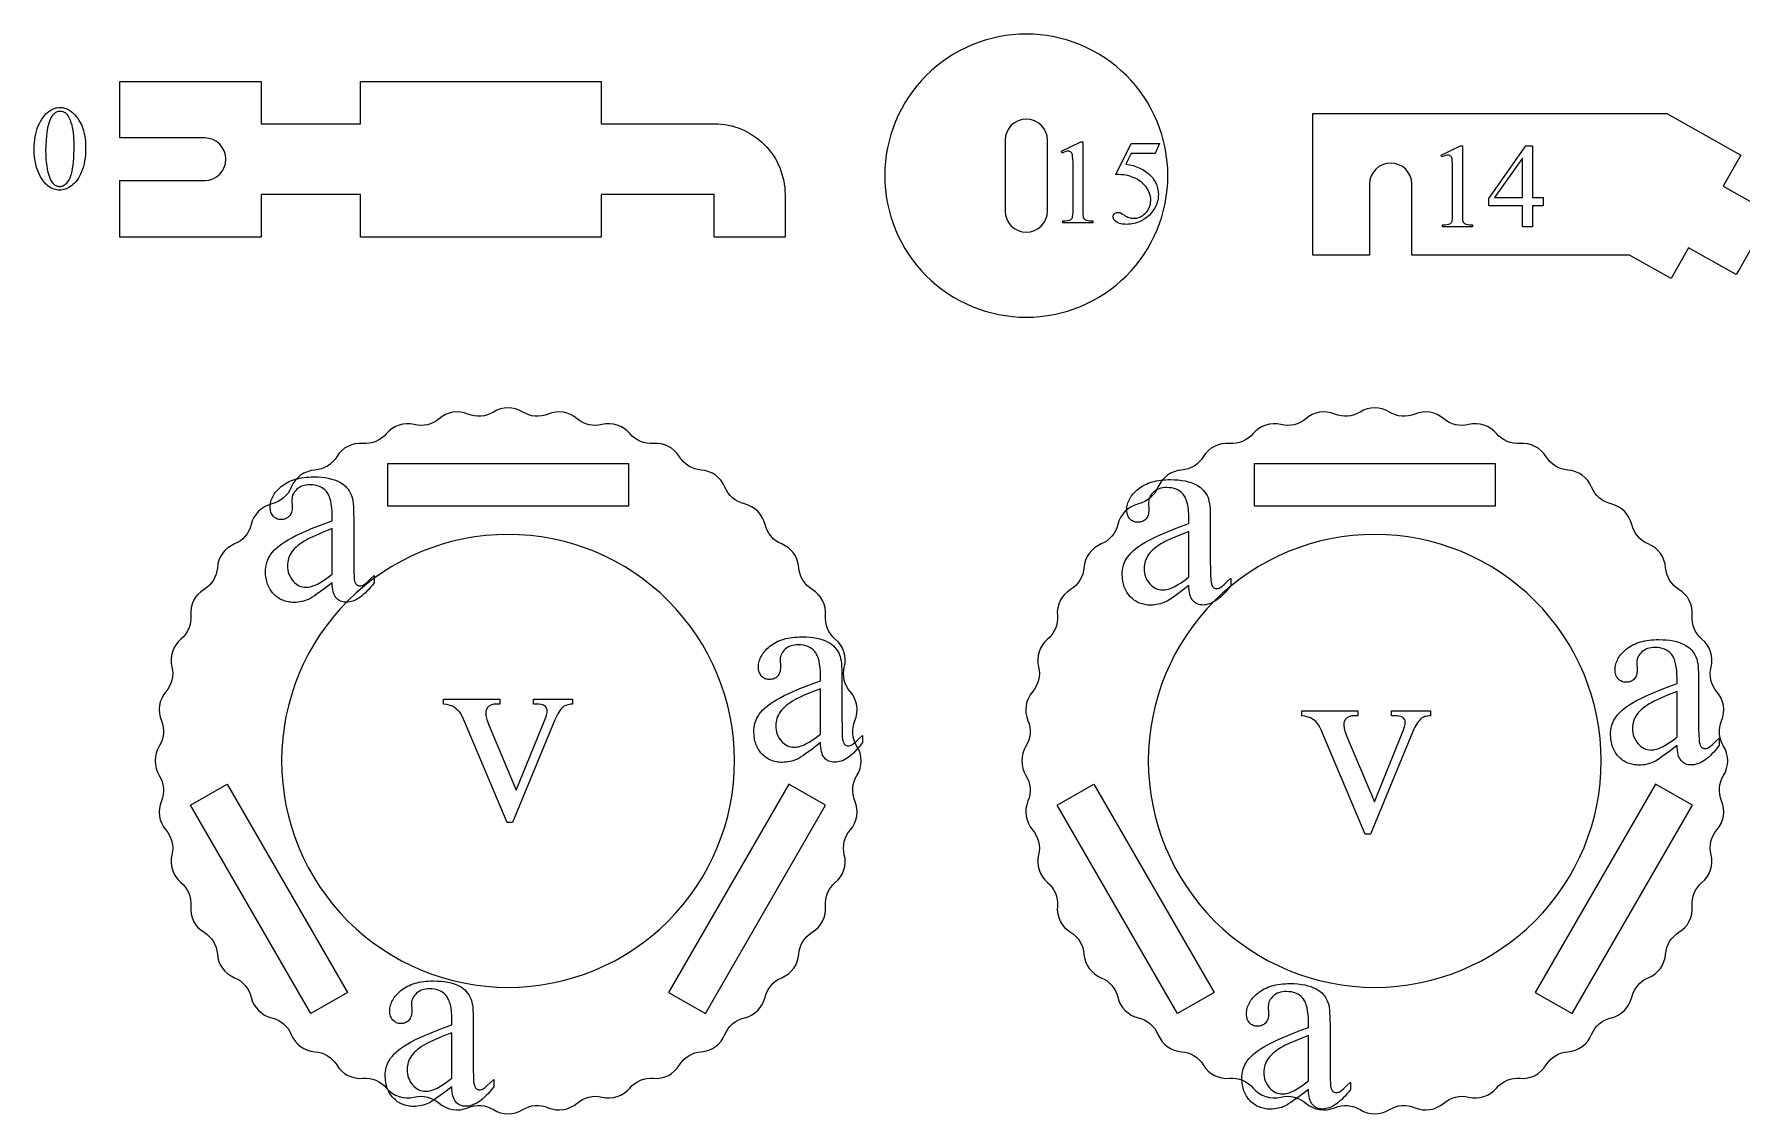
# Model space of a CAD drawing. Extents: x 7 to 905, y -397 to 592.
# Drawn here: x 226 to 419, y 305.8 to 427.8 of the extents above; entities that cross this region are included whole.
import ezdxf

# ---------------------------------------------------------------- set-up
doc = ezdxf.new("R2010")
doc.units = 0
doc.header["$MEASUREMENT"] = 0
for name, color, linetype in [('EXT', 1, 'CONTINUOUS'), ('INT', 5, 'CONTINUOUS'), ('POCKET_2_4MM', 3, 'CONTINUOUS'), ('TEXT', 18, 'CONTINUOUS')]:
    doc.layers.add(name, color=color, linetype=linetype)

msp = doc.modelspace()

# ---------------------------------------------------------------- linework, layer by layer
at = {"layer": 'EXT'}
for points in [[(338.14, 427.8, 0.414214), (322.14, 411.8, 0.414214), (338.14, 395.8, 0.414214), (354.14, 411.8, 0.414214)], [(235.67, 404.86), (235.67, 411.26), (245.27, 411.26), (245.27, 411.26, 1), (245.27, 416.06), (235.67, 416.06), (235.67, 422.46), (251.67, 422.46), (251.67, 417.66), (262.87, 417.66), (262.87, 422.46), (290.07, 422.46), (290.07, 417.66), (302.87, 417.66, -0.414214), (310.87, 409.66), (310.87, 404.86), (302.87, 404.86), (302.87, 409.66), (290.07, 409.66), (290.07, 404.86), (262.87, 404.86), (262.87, 409.66), (251.67, 409.66), (251.67, 404.86)], [(418.39, 400.62), (412.99, 403.66), (411.02, 400.17), (406.33, 402.83), (381.73, 402.83), (381.73, 410.83, 1), (376.93, 410.83), (376.93, 410.83), (376.93, 402.83), (370.53, 402.83), (370.53, 418.83), (410.53, 418.83), (418.89, 414.1), (416.92, 410.62), (422.32, 407.57), (420.61, 404.52), (418.89, 401.48)], [(240.37, 341.12, 0.286149), (240.88, 337.85, -0.244114), (241.56, 335.04, 0.286149), (242.58, 331.9, -0.244114), (243.69, 329.23, 0.286149), (245.19, 326.28, -0.244114), (246.7, 323.82, 0.286149), (248.64, 321.14, -0.244114), (250.52, 318.95, 0.286149), (252.86, 316.6, -0.244114), (255.05, 314.73, 0.286149), (257.73, 312.78, -0.244114), (260.19, 311.28, 0.286149), (263.14, 309.77, -0.244114), (265.81, 308.67, 0.286149), (268.96, 307.65, -0.244114), (271.76, 306.97, 0.286149), (275.03, 306.45, -0.244114), (277.91, 306.23, 0.286149), (281.22, 306.23, -0.244114), (284.1, 306.45, 0.286149), (287.37, 306.97, -0.244114), (290.17, 307.65, 0.286149), (293.32, 308.67, -0.244114), (295.99, 309.77, 0.286149), (298.94, 311.28, -0.244114), (301.4, 312.78, 0.286149), (304.08, 314.73, -0.244114), (306.27, 316.6, 0.286149), (308.61, 318.95, -0.244114), (310.49, 321.14, 0.286149), (312.43, 323.82, -0.244114), (313.94, 326.28, 0.286149), (315.44, 329.23, -0.244114), (316.55, 331.9, 0.286149), (317.57, 335.04, -0.244114), (318.25, 337.85, 0.286149), (318.76, 341.12, -0.244114), (318.99, 344, 0.286149), (318.99, 347.31, -0.244114), (318.76, 350.18, 0.286149), (318.25, 353.46, -0.244114), (317.57, 356.26, 0.286149), (316.55, 359.41, -0.244114), (315.44, 362.08, 0.286149), (313.94, 365.03, -0.244114), (312.43, 367.49, 0.286149), (310.49, 370.17, -0.244114), (308.61, 372.36, 0.286149), (306.27, 374.7, -0.244114), (304.08, 376.58, 0.286149), (301.4, 378.52, -0.244114), (298.94, 380.03, 0.286149), (295.99, 381.53, -0.244114), (293.32, 382.64, 0.286149), (290.17, 383.66, -0.244114), (287.37, 384.33, 0.286149), (284.1, 384.85, -0.244114), (281.22, 385.08, 0.286149), (277.91, 385.08, -0.244114), (275.03, 384.85, 0.286149), (271.76, 384.33, -0.244114), (268.96, 383.66, 0.286149), (265.81, 382.64, -0.244114), (263.14, 381.53, 0.286149), (260.19, 380.03, -0.244114), (257.73, 378.52, 0.286149), (255.05, 376.58, -0.244114), (252.86, 374.7, 0.286149), (250.52, 372.36, -0.244114), (248.64, 370.17, 0.286149), (246.7, 367.49, -0.244114), (245.19, 365.03, 0.286149), (243.69, 362.08, -0.244114), (242.58, 359.41, 0.286149), (241.56, 356.26, -0.244114), (240.88, 353.46, 0.286149), (240.37, 350.18, -0.244114), (240.14, 347.31, 0.286149), (240.14, 344, -0.244114)], [(338.33, 341.12, 0.286149), (338.85, 337.85, -0.244114), (339.52, 335.04, 0.286149), (340.55, 331.9, -0.244114), (341.65, 329.23, 0.286149), (343.15, 326.28, -0.244114), (344.66, 323.82, 0.286149), (346.61, 321.14, -0.244114), (348.48, 318.95, 0.286149), (350.82, 316.6, -0.244114), (353.02, 314.73, 0.286149), (355.7, 312.78, -0.244114), (358.15, 311.28, 0.286149), (361.11, 309.77, -0.244114), (363.77, 308.67, 0.286149), (366.92, 307.65, -0.244114), (369.73, 306.97, 0.286149), (373, 306.45, -0.244114), (375.87, 306.23, 0.286149), (379.18, 306.23, -0.244114), (382.06, 306.45, 0.286149), (385.33, 306.97, -0.244114), (388.14, 307.65, 0.286149), (391.29, 308.67, -0.244114), (393.95, 309.77, 0.286149), (396.9, 311.28, -0.244114), (399.36, 312.78, 0.286149), (402.04, 314.73, -0.244114), (404.24, 316.6, 0.286149), (406.58, 318.95, -0.244114), (408.45, 321.14, 0.286149), (410.4, 323.82, -0.244114), (411.91, 326.28, 0.286149), (413.41, 329.23, -0.244114), (414.51, 331.9, 0.286149), (415.54, 335.04, -0.244114), (416.21, 337.85, 0.286149), (416.73, 341.12, -0.244114), (416.95, 344, 0.286149), (416.95, 347.31, -0.244114), (416.73, 350.18, 0.286149), (416.21, 353.46, -0.244114), (415.54, 356.26, 0.286149), (414.51, 359.41, -0.244114), (413.41, 362.08, 0.286149), (411.91, 365.03, -0.244114), (410.4, 367.49, 0.286149), (408.45, 370.17, -0.244114), (406.58, 372.36, 0.286149), (404.24, 374.7, -0.244114), (402.04, 376.58, 0.286149), (399.36, 378.52, -0.244114), (396.9, 380.03, 0.286149), (393.95, 381.53, -0.244114), (391.29, 382.64, 0.286149), (388.14, 383.66, -0.244114), (385.33, 384.33, 0.286149), (382.06, 384.85, -0.244114), (379.18, 385.08, 0.286149), (375.87, 385.08, -0.244114), (373, 384.85, 0.286149), (369.73, 384.33, -0.244114), (366.92, 383.66, 0.286149), (363.77, 382.64, -0.244114), (361.11, 381.53, 0.286149), (358.15, 380.03, -0.244114), (355.7, 378.52, 0.286149), (353.02, 376.58, -0.244114), (350.82, 374.7, 0.286149), (348.48, 372.36, -0.244114), (346.61, 370.17, 0.286149), (344.66, 367.49, -0.244114), (343.15, 365.03, 0.286149), (341.65, 362.08, -0.244114), (340.55, 359.41, 0.286149), (339.52, 356.26, -0.244114), (338.85, 353.46, 0.286149), (338.33, 350.18, -0.244114), (338.1, 347.31, 0.286149), (338.1, 344, -0.244114)]]:
    msp.add_lwpolyline(points, format="xyb", close=True, dxfattribs=at)
at = {"layer": 'INT'}
for points in [[(335.74, 407.8), (335.74, 407.8, 1), (340.54, 407.8), (340.54, 415.8, 1), (335.74, 415.8), (335.74, 415.8)], [(279.56, 371.25, 0.414214), (253.96, 345.65, 0.414214), (279.56, 320.05, 0.414214), (305.16, 345.65, 0.414214)], [(377.53, 371.25, 0.414214), (351.93, 345.65, 0.414214), (377.53, 320.05, 0.414214), (403.13, 345.65, 0.414214)]]:
    msp.add_lwpolyline(points, format="xyb", close=True, dxfattribs=at)
at = {"layer": 'POCKET_2_4MM'}
for points in [[(265.96, 374.45), (265.96, 379.25), (293.16, 379.25), (293.16, 374.45)], [(363.93, 374.45), (363.93, 379.25), (391.13, 379.25), (391.13, 374.45)], [(257.27, 317.08), (243.67, 340.63), (247.82, 343.03), (261.42, 319.48)], [(301.86, 317.08), (315.46, 340.63), (311.31, 343.03), (297.71, 319.48)], [(355.23, 317.08), (341.63, 340.63), (345.79, 343.03), (359.39, 319.48)], [(399.83, 317.08), (413.43, 340.63), (409.27, 343.03), (395.67, 319.48)]]:
    msp.add_lwpolyline(points, close=True, dxfattribs=at)
at = {"layer": 'TEXT'}
for points in [[(225.99, 414.77), (226, 415.15), (226.02, 415.51), (226.06, 415.86), (226.11, 416.2), (226.17, 416.53), (226.25, 416.84), (226.35, 417.14), (226.46, 417.42), (226.58, 417.69), (226.71, 417.94), (226.85, 418.17), (227, 418.39), (227.16, 418.59), (227.32, 418.77), (227.5, 418.93), (227.69, 419.08), (227.84, 419.18), (227.99, 419.26), (228.14, 419.34), (228.3, 419.4), (228.45, 419.45), (228.61, 419.48), (228.77, 419.5), (228.92, 419.51), (229.05, 419.5), (229.18, 419.49), (229.31, 419.47), (229.43, 419.44), (229.55, 419.4), (229.67, 419.36), (229.79, 419.31), (229.91, 419.24), (230.02, 419.17), (230.14, 419.1), (230.36, 418.91), (230.57, 418.7), (230.78, 418.45), (230.91, 418.29), (231.02, 418.11), (231.13, 417.93), (231.23, 417.74), (231.33, 417.54), (231.41, 417.34), (231.49, 417.13), (231.55, 416.91), (231.61, 416.69), (231.67, 416.45), (231.71, 416.22), (231.75, 415.97), (231.78, 415.71), (231.8, 415.45), (231.81, 415.18), (231.81, 414.91), (231.8, 414.52), (231.78, 414.15), (231.75, 413.8), (231.7, 413.46), (231.64, 413.13), (231.56, 412.82), (231.47, 412.53), (231.36, 412.25), (231.24, 411.98), (231.12, 411.74), (230.99, 411.51), (230.85, 411.3), (230.7, 411.11), (230.54, 410.94), (230.38, 410.79), (230.21, 410.66), (230.03, 410.54), (229.86, 410.44), (229.69, 410.36), (229.52, 410.29), (229.35, 410.23), (229.19, 410.19), (229.02, 410.17), (228.86, 410.16), (228.7, 410.17), (228.54, 410.19), (228.39, 410.22), (228.24, 410.26), (228.1, 410.31), (227.95, 410.38), (227.81, 410.45), (227.68, 410.54), (227.55, 410.64), (227.42, 410.76), (227.29, 410.88), (227.17, 411.02), (227.05, 411.17), (226.94, 411.33), (226.82, 411.5), (226.71, 411.68), (226.54, 412.01), (226.4, 412.36), (226.27, 412.72), (226.17, 413.09), (226.09, 413.49), (226.04, 413.9), (226, 414.33)], [(227.29, 414.6), (227.3, 414.15), (227.32, 413.72), (227.36, 413.31), (227.41, 412.92), (227.47, 412.55), (227.55, 412.2), (227.64, 411.87), (227.75, 411.57), (227.85, 411.34), (227.96, 411.14), (228.09, 410.97), (228.22, 410.83), (228.29, 410.77), (228.37, 410.72), (228.45, 410.68), (228.53, 410.64), (228.61, 410.62), (228.7, 410.6), (228.79, 410.58), (228.88, 410.58), (228.97, 410.59), (229.06, 410.6), (229.15, 410.63), (229.24, 410.66), (229.34, 410.71), (229.43, 410.76), (229.53, 410.83), (229.62, 410.9), (229.71, 410.99), (229.8, 411.09), (229.88, 411.21), (229.96, 411.33), (230.03, 411.47), (230.09, 411.63), (230.15, 411.8), (230.21, 411.98), (230.28, 412.28), (230.34, 412.61), (230.39, 412.97), (230.43, 413.36), (230.47, 413.77), (230.49, 414.22), (230.51, 414.7), (230.51, 415.2), (230.51, 415.58), (230.49, 415.94), (230.47, 416.28), (230.43, 416.61), (230.39, 416.93), (230.33, 417.22), (230.27, 417.5), (230.19, 417.77), (230.13, 417.95), (230.06, 418.12), (229.99, 418.28), (229.92, 418.42), (229.84, 418.55), (229.76, 418.66), (229.67, 418.76), (229.57, 418.85), (229.51, 418.9), (229.43, 418.95), (229.35, 418.98), (229.27, 419.01), (229.1, 419.06), (228.92, 419.07), (228.81, 419.06), (228.7, 419.04), (228.59, 419.01), (228.49, 418.97), (228.39, 418.91), (228.3, 418.84), (228.2, 418.76), (228.11, 418.66), (228, 418.52), (227.89, 418.35), (227.8, 418.16), (227.71, 417.96), (227.64, 417.73), (227.57, 417.48), (227.51, 417.22), (227.46, 416.93), (227.39, 416.34), (227.33, 415.76), (227.3, 415.18)], [(342.11, 414.57), (344.3, 415.64), (344.52, 415.64), (344.52, 408.04), (344.52, 407.69), (344.53, 407.42), (344.55, 407.22), (344.58, 407.1), (344.62, 407.01), (344.68, 406.93), (344.75, 406.86), (344.84, 406.81), (344.97, 406.77), (345.14, 406.73), (345.37, 406.71), (345.65, 406.7), (345.65, 406.45), (342.27, 406.45), (342.27, 406.7), (342.56, 406.71), (342.79, 406.73), (342.97, 406.76), (343.09, 406.81), (343.18, 406.86), (343.25, 406.92), (343.31, 406.99), (343.35, 407.07), (343.38, 407.19), (343.4, 407.39), (343.42, 407.67), (343.42, 408.04), (343.42, 412.9), (343.42, 413.34), (343.41, 413.7), (343.38, 413.97), (343.36, 414.16), (343.33, 414.26), (343.29, 414.34), (343.24, 414.41), (343.19, 414.47), (343.12, 414.51), (343.05, 414.54), (342.97, 414.56), (342.89, 414.57), (342.76, 414.56), (342.6, 414.52), (342.41, 414.45), (342.21, 414.36)], [(353.21, 415.45), (352.69, 414.32), (349.99, 414.32), (349.4, 413.11), (349.82, 413.04), (350.23, 412.94), (350.42, 412.88), (350.61, 412.81), (350.79, 412.74), (350.97, 412.66), (351.14, 412.57), (351.31, 412.48), (351.47, 412.39), (351.62, 412.28), (351.77, 412.17), (351.91, 412.06), (352.05, 411.94), (352.18, 411.81), (352.39, 411.58), (352.57, 411.34), (352.72, 411.09), (352.85, 410.83), (352.94, 410.55), (353.01, 410.27), (353.05, 409.98), (353.07, 409.68), (353.06, 409.51), (353.05, 409.34), (353.03, 409.17), (352.99, 409), (352.95, 408.84), (352.9, 408.68), (352.85, 408.52), (352.78, 408.37), (352.62, 408.08), (352.45, 407.81), (352.26, 407.56), (352.05, 407.34), (351.83, 407.14), (351.59, 406.96), (351.34, 406.8), (351.07, 406.66), (350.88, 406.57), (350.69, 406.5), (350.5, 406.43), (350.3, 406.38), (350.11, 406.34), (349.91, 406.31), (349.71, 406.3), (349.51, 406.29), (349.31, 406.3), (349.13, 406.31), (348.96, 406.33), (348.81, 406.36), (348.67, 406.4), (348.54, 406.45), (348.43, 406.5), (348.33, 406.57), (348.24, 406.64), (348.17, 406.71), (348.11, 406.78), (348.05, 406.86), (348.01, 406.93), (347.99, 407.01), (347.97, 407.09), (347.96, 407.17), (347.97, 407.26), (348, 407.35), (348.05, 407.43), (348.11, 407.5), (348.2, 407.57), (348.29, 407.61), (348.39, 407.64), (348.5, 407.65), (348.66, 407.63), (348.73, 407.62), (348.8, 407.59), (348.98, 407.5), (349.24, 407.32), (349.37, 407.24), (349.49, 407.17), (349.62, 407.11), (349.74, 407.06), (349.87, 407.02), (350, 407), (350.12, 406.98), (350.25, 406.98), (350.44, 406.98), (350.63, 407.01), (350.81, 407.06), (350.98, 407.12), (351.15, 407.21), (351.31, 407.31), (351.47, 407.43), (351.62, 407.56), (351.75, 407.71), (351.87, 407.87), (351.97, 408.04), (352.06, 408.21), (352.12, 408.4), (352.17, 408.59), (352.19, 408.79), (352.2, 408.99), (352.2, 409.2), (352.17, 409.39), (352.13, 409.59), (352.07, 409.78), (352, 409.97), (351.91, 410.16), (351.8, 410.34), (351.68, 410.52), (351.54, 410.69), (351.39, 410.85), (351.23, 411), (351.06, 411.14), (350.87, 411.27), (350.67, 411.4), (350.46, 411.51), (350.23, 411.61), (350.04, 411.68), (349.84, 411.74), (349.62, 411.8), (349.38, 411.84), (349.12, 411.88), (348.85, 411.91), (348.56, 411.94), (348.26, 411.95), (349.99, 415.45)], [(385.02, 414.12), (387.21, 415.19), (387.43, 415.19), (387.43, 407.59), (387.43, 407.24), (387.44, 406.97), (387.46, 406.77), (387.49, 406.64), (387.53, 406.56), (387.59, 406.48), (387.66, 406.41), (387.75, 406.36), (387.88, 406.31), (388.05, 406.28), (388.28, 406.26), (388.56, 406.25), (388.56, 406), (385.18, 406), (385.18, 406.25), (385.47, 406.26), (385.7, 406.28), (385.88, 406.31), (386, 406.35), (386.09, 406.41), (386.16, 406.47), (386.21, 406.54), (386.26, 406.61), (386.29, 406.74), (386.31, 406.94), (386.33, 407.22), (386.33, 407.59), (386.33, 412.44), (386.33, 412.89), (386.31, 413.25), (386.29, 413.52), (386.27, 413.71), (386.24, 413.8), (386.2, 413.89), (386.15, 413.96), (386.1, 414.02), (386.03, 414.06), (385.96, 414.09), (385.88, 414.11), (385.8, 414.12), (385.67, 414.1), (385.51, 414.07), (385.32, 414), (385.12, 413.91)], [(396.55, 409.32), (396.55, 408.38), (395.34, 408.38), (395.34, 406), (394.24, 406), (394.24, 408.38), (390.43, 408.38), (390.43, 409.23), (394.61, 415.19), (395.34, 415.19), (395.34, 409.32)], [(394.24, 409.32), (394.24, 413.79), (391.08, 409.32)], [(259.67, 365.79), (258.73, 365.07), (257.98, 364.52), (257.68, 364.31), (257.42, 364.14), (257.22, 364.02), (257.06, 363.93), (256.86, 363.84), (256.66, 363.77), (256.45, 363.71), (256.24, 363.65), (256.03, 363.61), (255.81, 363.59), (255.59, 363.57), (255.37, 363.56), (255.19, 363.57), (255.02, 363.58), (254.86, 363.6), (254.7, 363.62), (254.54, 363.66), (254.38, 363.7), (254.23, 363.75), (254.09, 363.8), (253.95, 363.87), (253.81, 363.94), (253.67, 364.02), (253.54, 364.1), (253.42, 364.2), (253.29, 364.3), (253.17, 364.41), (253.06, 364.52), (252.95, 364.64), (252.84, 364.77), (252.75, 364.9), (252.66, 365.04), (252.58, 365.18), (252.5, 365.33), (252.44, 365.48), (252.38, 365.63), (252.32, 365.79), (252.28, 365.96), (252.24, 366.13), (252.21, 366.3), (252.18, 366.48), (252.16, 366.66), (252.15, 367.04), (252.16, 367.29), (252.18, 367.52), (252.21, 367.75), (252.26, 367.97), (252.32, 368.17), (252.4, 368.38), (252.49, 368.57), (252.59, 368.75), (252.76, 369), (252.95, 369.25), (253.17, 369.49), (253.42, 369.73), (253.7, 369.96), (254, 370.19), (254.33, 370.42), (254.69, 370.64), (255.1, 370.87), (255.57, 371.11), (256.1, 371.36), (256.69, 371.62), (257.34, 371.9), (258.06, 372.19), (258.83, 372.48), (259.67, 372.8), (259.67, 373.33), (259.66, 373.81), (259.63, 374.26), (259.58, 374.66), (259.51, 375.03), (259.42, 375.36), (259.37, 375.51), (259.31, 375.64), (259.25, 375.77), (259.18, 375.89), (259.11, 376), (259.03, 376.1), (258.86, 376.28), (258.67, 376.43), (258.47, 376.56), (258.24, 376.66), (258, 376.75), (257.74, 376.8), (257.46, 376.84), (257.17, 376.85), (256.94, 376.84), (256.72, 376.82), (256.52, 376.78), (256.33, 376.73), (256.15, 376.66), (255.99, 376.57), (255.83, 376.47), (255.69, 376.35), (255.56, 376.22), (255.45, 376.09), (255.35, 375.95), (255.27, 375.81), (255.21, 375.67), (255.16, 375.51), (255.14, 375.36), (255.13, 375.2), (255.16, 374.34), (255.15, 374.18), (255.14, 374.02), (255.11, 373.88), (255.07, 373.74), (255.02, 373.62), (254.96, 373.5), (254.89, 373.39), (254.81, 373.3), (254.72, 373.21), (254.63, 373.14), (254.52, 373.07), (254.41, 373.02), (254.3, 372.98), (254.17, 372.95), (254.04, 372.93), (253.91, 372.93), (253.77, 372.93), (253.65, 372.95), (253.52, 372.98), (253.41, 373.02), (253.3, 373.08), (253.2, 373.14), (253.1, 373.22), (253.01, 373.31), (252.93, 373.41), (252.86, 373.52), (252.8, 373.64), (252.75, 373.77), (252.72, 373.9), (252.69, 374.04), (252.67, 374.2), (252.67, 374.36), (252.67, 374.52), (252.69, 374.67), (252.71, 374.83), (252.75, 374.98), (252.79, 375.13), (252.85, 375.28), (252.92, 375.43), (252.99, 375.58), (253.08, 375.72), (253.17, 375.86), (253.28, 376.01), (253.4, 376.15), (253.52, 376.28), (253.66, 376.42), (253.81, 376.56), (253.96, 376.69), (254.13, 376.82), (254.31, 376.94), (254.49, 377.05), (254.68, 377.15), (254.88, 377.25), (255.09, 377.34), (255.3, 377.42), (255.52, 377.49), (255.76, 377.55), (256, 377.6), (256.24, 377.65), (256.5, 377.68), (256.77, 377.71), (257.04, 377.73), (257.32, 377.75), (257.61, 377.75), (258.05, 377.74), (258.47, 377.71), (258.87, 377.67), (259.24, 377.6), (259.6, 377.51), (259.94, 377.41), (260.26, 377.29), (260.56, 377.15), (260.77, 377.02), (260.96, 376.89), (261.15, 376.73), (261.31, 376.56), (261.47, 376.37), (261.61, 376.17), (261.73, 375.95), (261.84, 375.72), (261.9, 375.54), (261.96, 375.32), (262, 375.05), (262.04, 374.75), (262.07, 374.4), (262.09, 374.02), (262.1, 373.59), (262.11, 373.12), (262.11, 368.53), (262.11, 367.66), (262.12, 366.98), (262.15, 366.48), (262.18, 366.17), (262.22, 365.97), (262.28, 365.8), (262.34, 365.67), (262.38, 365.62), (262.42, 365.58), (262.51, 365.52), (262.61, 365.47), (262.71, 365.44), (262.81, 365.44), (262.93, 365.44), (263.04, 365.46), (263.14, 365.49), (263.23, 365.54), (263.42, 365.68), (263.68, 365.9), (264.02, 366.22), (264.42, 366.62), (264.42, 365.79), (264.22, 365.52), (264.01, 365.27), (263.81, 365.04), (263.61, 364.82), (263.4, 364.62), (263.2, 364.44), (263, 364.28), (262.81, 364.13), (262.61, 364), (262.41, 363.89), (262.22, 363.79), (262.03, 363.72), (261.83, 363.65), (261.64, 363.61), (261.45, 363.59), (261.27, 363.58), (261.09, 363.59), (260.92, 363.61), (260.76, 363.65), (260.62, 363.7), (260.48, 363.77), (260.35, 363.86), (260.23, 363.96), (260.12, 364.08), (260.01, 364.22), (259.93, 364.37), (259.85, 364.55), (259.79, 364.76), (259.74, 364.98), (259.71, 365.23), (259.68, 365.5)], [(356.51, 365.48), (355.57, 364.76), (354.82, 364.21), (354.51, 364), (354.26, 363.83), (354.06, 363.71), (353.9, 363.62), (353.7, 363.54), (353.49, 363.46), (353.29, 363.4), (353.08, 363.35), (352.86, 363.31), (352.65, 363.28), (352.43, 363.26), (352.2, 363.25), (352.03, 363.26), (351.86, 363.27), (351.69, 363.29), (351.53, 363.31), (351.38, 363.35), (351.22, 363.39), (351.07, 363.44), (350.92, 363.49), (350.78, 363.56), (350.64, 363.63), (350.51, 363.71), (350.38, 363.79), (350.25, 363.89), (350.13, 363.99), (350.01, 364.1), (349.89, 364.21), (349.78, 364.34), (349.68, 364.46), (349.59, 364.59), (349.5, 364.73), (349.42, 364.87), (349.34, 365.02), (349.27, 365.17), (349.21, 365.32), (349.16, 365.48), (349.11, 365.65), (349.08, 365.82), (349.04, 365.99), (349.02, 366.17), (349, 366.35), (348.99, 366.74), (348.99, 366.98), (349.01, 367.21), (349.05, 367.44), (349.1, 367.66), (349.16, 367.87), (349.24, 368.07), (349.33, 368.26), (349.43, 368.45), (349.59, 368.69), (349.79, 368.94), (350.01, 369.18), (350.26, 369.42), (350.53, 369.65), (350.84, 369.88), (351.17, 370.11), (351.53, 370.33), (351.94, 370.56), (352.4, 370.8), (352.93, 371.05), (353.52, 371.31), (354.18, 371.59), (354.89, 371.88), (355.67, 372.18), (356.51, 372.49), (356.51, 373.02), (356.5, 373.5), (356.47, 373.95), (356.42, 374.36), (356.35, 374.72), (356.26, 375.05), (356.21, 375.2), (356.15, 375.34), (356.09, 375.46), (356.02, 375.58), (355.95, 375.69), (355.87, 375.79), (355.7, 375.97), (355.51, 376.12), (355.3, 376.25), (355.08, 376.36), (354.84, 376.44), (354.58, 376.5), (354.3, 376.53), (354, 376.54), (353.78, 376.54), (353.56, 376.51), (353.36, 376.47), (353.17, 376.42), (352.99, 376.35), (352.82, 376.26), (352.67, 376.16), (352.53, 376.04), (352.4, 375.91), (352.28, 375.78), (352.19, 375.65), (352.11, 375.5), (352.05, 375.36), (352, 375.21), (351.98, 375.05), (351.97, 374.89), (352, 374.04), (351.99, 373.87), (351.97, 373.72), (351.95, 373.57), (351.91, 373.43), (351.86, 373.31), (351.8, 373.19), (351.73, 373.09), (351.65, 372.99), (351.56, 372.9), (351.46, 372.83), (351.36, 372.76), (351.25, 372.71), (351.13, 372.67), (351.01, 372.64), (350.88, 372.63), (350.74, 372.62), (350.61, 372.63), (350.48, 372.64), (350.36, 372.67), (350.25, 372.72), (350.14, 372.77), (350.04, 372.84), (349.94, 372.91), (349.85, 373), (349.77, 373.1), (349.7, 373.21), (349.64, 373.33), (349.59, 373.46), (349.55, 373.59), (349.53, 373.74), (349.51, 373.89), (349.5, 374.05), (349.51, 374.21), (349.52, 374.36), (349.55, 374.52), (349.58, 374.67), (349.63, 374.82), (349.69, 374.97), (349.75, 375.12), (349.83, 375.27), (349.91, 375.41), (350.01, 375.56), (350.12, 375.7), (350.23, 375.84), (350.36, 375.98), (350.5, 376.11), (350.64, 376.25), (350.8, 376.38), (350.97, 376.51), (351.14, 376.63), (351.32, 376.74), (351.52, 376.85), (351.71, 376.94), (351.92, 377.03), (352.14, 377.11), (352.36, 377.18), (352.59, 377.24), (352.83, 377.29), (353.08, 377.34), (353.34, 377.38), (353.6, 377.41), (353.87, 377.43), (354.16, 377.44), (354.44, 377.44), (354.88, 377.43), (355.3, 377.41), (355.7, 377.36), (356.08, 377.29), (356.44, 377.21), (356.78, 377.1), (357.1, 376.98), (357.39, 376.84), (357.6, 376.72), (357.8, 376.58), (357.98, 376.42), (358.15, 376.25), (358.3, 376.07), (358.44, 375.86), (358.57, 375.64), (358.68, 375.41), (358.74, 375.23), (358.79, 375.01), (358.84, 374.75), (358.88, 374.44), (358.91, 374.1), (358.93, 373.71), (358.94, 373.28), (358.94, 372.81), (358.94, 368.22), (358.95, 367.35), (358.96, 366.67), (358.98, 366.17), (359.02, 365.86), (359.06, 365.66), (359.11, 365.49), (359.18, 365.37), (359.22, 365.32), (359.26, 365.27), (359.35, 365.21), (359.44, 365.16), (359.54, 365.14), (359.65, 365.13), (359.77, 365.13), (359.87, 365.15), (359.97, 365.19), (360.06, 365.23), (360.25, 365.37), (360.52, 365.6), (360.85, 365.91), (361.26, 366.31), (361.26, 365.48), (361.05, 365.21), (360.85, 364.96), (360.64, 364.73), (360.44, 364.51), (360.24, 364.31), (360.04, 364.13), (359.84, 363.97), (359.64, 363.82), (359.45, 363.69), (359.25, 363.58), (359.06, 363.49), (358.86, 363.41), (358.67, 363.35), (358.48, 363.3), (358.29, 363.28), (358.1, 363.27), (357.93, 363.28), (357.76, 363.3), (357.6, 363.34), (357.45, 363.39), (357.31, 363.46), (357.18, 363.55), (357.06, 363.65), (356.95, 363.77), (356.85, 363.91), (356.76, 364.07), (356.69, 364.25), (356.63, 364.45), (356.58, 364.67), (356.54, 364.92), (356.52, 365.19)], [(259.67, 366.75), (259.67, 371.9), (258.66, 371.49), (257.84, 371.14), (257.22, 370.86), (256.98, 370.74), (256.8, 370.64), (256.52, 370.48), (256.26, 370.31), (256.02, 370.15), (255.8, 369.98), (255.6, 369.81), (255.42, 369.64), (255.27, 369.46), (255.13, 369.29), (255.01, 369.11), (254.91, 368.92), (254.82, 368.74), (254.75, 368.54), (254.7, 368.35), (254.66, 368.15), (254.64, 367.94), (254.63, 367.74), (254.64, 367.48), (254.67, 367.23), (254.72, 366.99), (254.79, 366.76), (254.88, 366.55), (254.99, 366.35), (255.11, 366.15), (255.26, 365.97), (255.42, 365.81), (255.59, 365.67), (255.77, 365.55), (255.94, 365.45), (256.13, 365.37), (256.32, 365.32), (256.52, 365.28), (256.72, 365.27), (256.87, 365.28), (257.01, 365.3), (257.17, 365.33), (257.33, 365.37), (257.49, 365.42), (257.66, 365.48), (257.84, 365.56), (258.02, 365.64), (258.4, 365.85), (258.8, 366.1), (259.23, 366.4)], [(356.51, 366.44), (356.51, 371.59), (355.49, 371.18), (354.68, 370.83), (354.06, 370.55), (353.82, 370.43), (353.63, 370.33), (353.35, 370.17), (353.09, 370.01), (352.85, 369.84), (352.63, 369.67), (352.44, 369.5), (352.26, 369.33), (352.1, 369.15), (351.97, 368.98), (351.85, 368.8), (351.75, 368.61), (351.66, 368.43), (351.59, 368.24), (351.54, 368.04), (351.5, 367.84), (351.47, 367.64), (351.47, 367.43), (351.48, 367.17), (351.5, 366.92), (351.55, 366.68), (351.62, 366.46), (351.71, 366.24), (351.82, 366.04), (351.95, 365.85), (352.1, 365.67), (352.26, 365.5), (352.43, 365.36), (352.6, 365.24), (352.78, 365.14), (352.97, 365.06), (353.16, 365.01), (353.36, 364.98), (353.56, 364.97), (353.7, 364.97), (353.85, 364.99), (354, 365.02), (354.16, 365.06), (354.33, 365.11), (354.5, 365.17), (354.68, 365.25), (354.86, 365.33), (355.24, 365.54), (355.64, 365.79), (356.06, 366.09)], [(314.87, 347.71), (313.93, 346.99), (313.18, 346.44), (312.87, 346.23), (312.62, 346.06), (312.41, 345.93), (312.26, 345.85), (312.06, 345.76), (311.85, 345.69), (311.65, 345.63), (311.44, 345.57), (311.22, 345.53), (311, 345.5), (310.78, 345.49), (310.56, 345.48), (310.39, 345.48), (310.22, 345.5), (310.05, 345.51), (309.89, 345.54), (309.73, 345.57), (309.58, 345.62), (309.43, 345.66), (309.28, 345.72), (309.14, 345.78), (309, 345.86), (308.87, 345.93), (308.74, 346.02), (308.61, 346.11), (308.49, 346.22), (308.37, 346.32), (308.25, 346.44), (308.14, 346.56), (308.04, 346.69), (307.94, 346.82), (307.86, 346.96), (307.77, 347.1), (307.7, 347.24), (307.63, 347.39), (307.57, 347.55), (307.52, 347.71), (307.47, 347.87), (307.43, 348.04), (307.4, 348.22), (307.38, 348.4), (307.36, 348.58), (307.35, 348.96), (307.35, 349.2), (307.37, 349.44), (307.41, 349.67), (307.46, 349.88), (307.52, 350.09), (307.6, 350.29), (307.68, 350.49), (307.79, 350.67), (307.95, 350.92), (308.15, 351.17), (308.37, 351.41), (308.62, 351.65), (308.89, 351.88), (309.2, 352.11), (309.53, 352.34), (309.89, 352.56), (310.3, 352.79), (310.76, 353.03), (311.29, 353.28), (311.88, 353.54), (312.54, 353.82), (313.25, 354.1), (314.03, 354.4), (314.87, 354.71), (314.87, 355.25), (314.86, 355.73), (314.83, 356.18), (314.78, 356.58), (314.71, 356.95), (314.62, 357.28), (314.56, 357.42), (314.51, 357.56), (314.44, 357.69), (314.38, 357.81), (314.3, 357.92), (314.23, 358.02), (314.06, 358.19), (313.87, 358.35), (313.66, 358.48), (313.44, 358.58), (313.2, 358.66), (312.94, 358.72), (312.66, 358.76), (312.36, 358.77), (312.13, 358.76), (311.92, 358.74), (311.72, 358.7), (311.53, 358.64), (311.35, 358.57), (311.18, 358.49), (311.03, 358.39), (310.89, 358.27), (310.75, 358.14), (310.64, 358.01), (310.54, 357.87), (310.47, 357.73), (310.4, 357.58), (310.36, 357.43), (310.33, 357.28), (310.33, 357.12), (310.35, 356.26), (310.35, 356.1), (310.33, 355.94), (310.31, 355.8), (310.27, 355.66), (310.22, 355.54), (310.16, 355.42), (310.09, 355.31), (310.01, 355.22), (309.92, 355.13), (309.82, 355.05), (309.72, 354.99), (309.61, 354.94), (309.49, 354.9), (309.37, 354.87), (309.24, 354.85), (309.1, 354.85), (308.97, 354.85), (308.84, 354.87), (308.72, 354.9), (308.61, 354.94), (308.5, 355), (308.39, 355.06), (308.3, 355.14), (308.21, 355.23), (308.13, 355.33), (308.06, 355.44), (308, 355.56), (307.95, 355.68), (307.91, 355.82), (307.88, 355.96), (307.87, 356.12), (307.86, 356.28), (307.87, 356.44), (307.88, 356.59), (307.91, 356.75), (307.94, 356.9), (307.99, 357.05), (308.04, 357.2), (308.11, 357.35), (308.19, 357.49), (308.27, 357.64), (308.37, 357.78), (308.48, 357.92), (308.59, 358.06), (308.72, 358.2), (308.86, 358.34), (309, 358.47), (309.16, 358.61), (309.33, 358.74), (309.5, 358.86), (309.68, 358.97), (309.87, 359.07), (310.07, 359.17), (310.28, 359.26), (310.5, 359.33), (310.72, 359.4), (310.95, 359.47), (311.19, 359.52), (311.44, 359.57), (311.7, 359.6), (311.96, 359.63), (312.23, 359.65), (312.51, 359.67), (312.8, 359.67), (313.24, 359.66), (313.66, 359.63), (314.06, 359.58), (314.44, 359.52), (314.8, 359.43), (315.14, 359.33), (315.46, 359.21), (315.75, 359.07), (315.96, 358.94), (316.16, 358.8), (316.34, 358.65), (316.51, 358.48), (316.66, 358.29), (316.8, 358.09), (316.93, 357.87), (317.04, 357.63), (317.1, 357.46), (317.15, 357.23), (317.2, 356.97), (317.24, 356.67), (317.26, 356.32), (317.29, 355.94), (317.3, 355.51), (317.3, 355.04), (317.3, 350.45), (317.31, 349.58), (317.32, 348.89), (317.34, 348.4), (317.38, 348.08), (317.42, 347.88), (317.47, 347.72), (317.54, 347.59), (317.58, 347.54), (317.62, 347.5), (317.71, 347.44), (317.8, 347.39), (317.9, 347.36), (318.01, 347.35), (318.12, 347.36), (318.23, 347.38), (318.33, 347.41), (318.42, 347.46), (318.61, 347.6), (318.88, 347.82), (319.21, 348.14), (319.62, 348.53), (319.62, 347.71), (319.41, 347.44), (319.21, 347.19), (319, 346.96), (318.8, 346.74), (318.6, 346.54), (318.4, 346.36), (318.2, 346.2), (318, 346.05), (317.81, 345.92), (317.61, 345.81), (317.42, 345.71), (317.22, 345.63), (317.03, 345.57), (316.84, 345.53), (316.65, 345.5), (316.46, 345.5), (316.29, 345.5), (316.12, 345.53), (315.96, 345.57), (315.81, 345.62), (315.67, 345.69), (315.54, 345.78), (315.42, 345.88), (315.31, 346), (315.21, 346.13), (315.12, 346.29), (315.05, 346.47), (314.99, 346.68), (314.94, 346.9), (314.9, 347.15), (314.88, 347.42)], [(411.7, 347.4), (410.76, 346.68), (410.01, 346.13), (409.71, 345.92), (409.46, 345.75), (409.25, 345.63), (409.09, 345.54), (408.89, 345.46), (408.69, 345.38), (408.48, 345.32), (408.27, 345.27), (408.06, 345.22), (407.84, 345.2), (407.62, 345.18), (407.4, 345.17), (407.22, 345.18), (407.06, 345.19), (406.89, 345.21), (406.73, 345.23), (406.57, 345.27), (406.42, 345.31), (406.27, 345.36), (406.12, 345.41), (405.98, 345.48), (405.84, 345.55), (405.71, 345.63), (405.57, 345.71), (405.45, 345.81), (405.32, 345.91), (405.21, 346.02), (405.09, 346.13), (404.98, 346.25), (404.88, 346.38), (404.78, 346.51), (404.69, 346.65), (404.61, 346.79), (404.54, 346.94), (404.47, 347.09), (404.41, 347.24), (404.36, 347.4), (404.31, 347.57), (404.27, 347.74), (404.24, 347.91), (404.21, 348.09), (404.2, 348.27), (404.18, 348.65), (404.19, 348.9), (404.21, 349.13), (404.25, 349.36), (404.29, 349.58), (404.36, 349.79), (404.43, 349.99), (404.52, 350.18), (404.63, 350.36), (404.79, 350.61), (404.98, 350.86), (405.2, 351.1), (405.45, 351.34), (405.73, 351.57), (406.03, 351.8), (406.37, 352.03), (406.73, 352.25), (407.13, 352.48), (407.6, 352.72), (408.13, 352.97), (408.72, 353.23), (409.37, 353.51), (410.09, 353.8), (410.87, 354.09), (411.7, 354.41), (411.7, 354.94), (411.69, 355.42), (411.66, 355.87), (411.61, 356.27), (411.54, 356.64), (411.45, 356.97), (411.4, 357.12), (411.34, 357.25), (411.28, 357.38), (411.21, 357.5), (411.14, 357.61), (411.06, 357.71), (410.89, 357.89), (410.71, 358.04), (410.5, 358.17), (410.28, 358.27), (410.03, 358.36), (409.77, 358.42), (409.49, 358.45), (409.2, 358.46), (408.97, 358.45), (408.76, 358.43), (408.55, 358.39), (408.36, 358.34), (408.19, 358.27), (408.02, 358.18), (407.87, 358.08), (407.72, 357.96), (407.59, 357.83), (407.48, 357.7), (407.38, 357.56), (407.3, 357.42), (407.24, 357.28), (407.2, 357.13), (407.17, 356.97), (407.16, 356.81), (407.19, 355.95), (407.19, 355.79), (407.17, 355.63), (407.14, 355.49), (407.11, 355.35), (407.06, 355.23), (407, 355.11), (406.93, 355), (406.85, 354.91), (406.76, 354.82), (406.66, 354.75), (406.56, 354.68), (406.45, 354.63), (406.33, 354.59), (406.2, 354.56), (406.07, 354.54), (405.94, 354.54), (405.8, 354.54), (405.68, 354.56), (405.56, 354.59), (405.44, 354.63), (405.33, 354.69), (405.23, 354.75), (405.14, 354.83), (405.05, 354.92), (404.96, 355.02), (404.89, 355.13), (404.83, 355.25), (404.79, 355.38), (404.75, 355.51), (404.72, 355.66), (404.7, 355.81), (404.7, 355.97), (404.7, 356.13), (404.72, 356.28), (404.74, 356.44), (404.78, 356.59), (404.83, 356.74), (404.88, 356.89), (404.95, 357.04), (405.02, 357.19), (405.11, 357.33), (405.21, 357.47), (405.31, 357.62), (405.43, 357.76), (405.56, 357.89), (405.69, 358.03), (405.84, 358.17), (406, 358.3), (406.16, 358.43), (406.34, 358.55), (406.52, 358.66), (406.71, 358.76), (406.91, 358.86), (407.12, 358.95), (407.33, 359.03), (407.56, 359.1), (407.79, 359.16), (408.03, 359.21), (408.28, 359.26), (408.53, 359.3), (408.8, 359.32), (409.07, 359.35), (409.35, 359.36), (409.64, 359.36), (410.08, 359.35), (410.5, 359.32), (410.9, 359.28), (411.28, 359.21), (411.64, 359.13), (411.97, 359.02), (412.29, 358.9), (412.59, 358.76), (412.8, 358.63), (413, 358.5), (413.18, 358.34), (413.35, 358.17), (413.5, 357.98), (413.64, 357.78), (413.76, 357.56), (413.87, 357.33), (413.94, 357.15), (413.99, 356.93), (414.03, 356.66), (414.07, 356.36), (414.1, 356.02), (414.12, 355.63), (414.13, 355.2), (414.14, 354.73), (414.14, 350.14), (414.14, 349.27), (414.16, 348.59), (414.18, 348.09), (414.21, 347.78), (414.26, 347.58), (414.31, 347.41), (414.38, 347.29), (414.41, 347.23), (414.46, 347.19), (414.54, 347.13), (414.64, 347.08), (414.74, 347.06), (414.85, 347.05), (414.96, 347.05), (415.07, 347.07), (415.17, 347.1), (415.26, 347.15), (415.45, 347.29), (415.71, 347.51), (416.05, 347.83), (416.45, 348.23), (416.45, 347.4), (416.25, 347.13), (416.04, 346.88), (415.84, 346.65), (415.64, 346.43), (415.44, 346.23), (415.24, 346.05), (415.04, 345.89), (414.84, 345.74), (414.64, 345.61), (414.45, 345.5), (414.25, 345.4), (414.06, 345.33), (413.87, 345.27), (413.68, 345.22), (413.49, 345.2), (413.3, 345.19), (413.12, 345.2), (412.95, 345.22), (412.8, 345.26), (412.65, 345.31), (412.51, 345.38), (412.38, 345.47), (412.26, 345.57), (412.15, 345.69), (412.05, 345.83), (411.96, 345.98), (411.88, 346.16), (411.82, 346.37), (411.77, 346.59), (411.74, 346.84), (411.72, 347.11)], [(314.87, 348.67), (314.87, 353.81), (313.85, 353.4), (313.04, 353.06), (312.42, 352.78), (312.18, 352.66), (311.99, 352.56), (311.71, 352.4), (311.45, 352.23), (311.21, 352.07), (310.99, 351.9), (310.79, 351.73), (310.62, 351.55), (310.46, 351.38), (310.33, 351.2), (310.21, 351.02), (310.11, 350.84), (310.02, 350.65), (309.95, 350.46), (309.89, 350.27), (309.86, 350.07), (309.83, 349.86), (309.82, 349.66), (309.83, 349.4), (309.86, 349.15), (309.91, 348.91), (309.98, 348.68), (310.07, 348.47), (310.18, 348.27), (310.31, 348.07), (310.46, 347.89), (310.62, 347.73), (310.79, 347.59), (310.96, 347.47), (311.14, 347.37), (311.33, 347.29), (311.52, 347.24), (311.71, 347.2), (311.92, 347.19), (312.06, 347.2), (312.21, 347.22), (312.36, 347.24), (312.52, 347.28), (312.69, 347.34), (312.86, 347.4), (313.03, 347.47), (313.22, 347.56), (313.6, 347.77), (314, 348.02), (314.42, 348.32)], [(411.7, 348.36), (411.7, 353.51), (410.69, 353.1), (409.87, 352.75), (409.25, 352.47), (409.02, 352.35), (408.83, 352.25), (408.55, 352.09), (408.29, 351.92), (408.05, 351.76), (407.83, 351.59), (407.63, 351.42), (407.45, 351.25), (407.3, 351.07), (407.16, 350.9), (407.04, 350.72), (406.94, 350.53), (406.86, 350.35), (406.79, 350.15), (406.73, 349.96), (406.69, 349.76), (406.67, 349.56), (406.66, 349.35), (406.67, 349.09), (406.7, 348.84), (406.75, 348.6), (406.82, 348.38), (406.91, 348.16), (407.02, 347.96), (407.15, 347.77), (407.29, 347.58), (407.46, 347.42), (407.62, 347.28), (407.8, 347.16), (407.98, 347.06), (408.16, 346.98), (408.35, 346.93), (408.55, 346.89), (408.76, 346.88), (408.9, 346.89), (409.05, 346.91), (409.2, 346.94), (409.36, 346.98), (409.52, 347.03), (409.7, 347.09), (409.87, 347.17), (410.05, 347.25), (410.43, 347.46), (410.83, 347.71), (411.26, 348.01)], [(272.28, 352.61), (278.64, 352.61), (278.64, 352.07), (278.22, 352.07), (278.08, 352.06), (277.95, 352.05), (277.83, 352.03), (277.72, 352), (277.61, 351.96), (277.51, 351.91), (277.42, 351.85), (277.35, 351.79), (277.27, 351.72), (277.21, 351.64), (277.16, 351.55), (277.12, 351.46), (277.09, 351.36), (277.06, 351.26), (277.05, 351.15), (277.04, 351.04), (277.05, 350.9), (277.06, 350.77), (277.09, 350.62), (277.12, 350.47), (277.16, 350.32), (277.22, 350.15), (277.35, 349.81), (280.49, 342.35), (283.65, 350.09), (283.8, 350.48), (283.9, 350.82), (283.94, 350.97), (283.97, 351.11), (283.98, 351.23), (283.99, 351.35), (283.98, 351.44), (283.96, 351.53), (283.92, 351.61), (283.87, 351.69), (283.78, 351.79), (283.69, 351.87), (283.58, 351.94), (283.46, 351.99), (283.3, 352.02), (283.08, 352.05), (282.79, 352.06), (282.44, 352.07), (282.44, 352.61), (286.85, 352.61), (286.85, 352.07), (286.67, 352.05), (286.5, 352.03), (286.34, 352), (286.2, 351.96), (286.08, 351.92), (285.97, 351.87), (285.87, 351.82), (285.79, 351.76), (285.66, 351.64), (285.54, 351.5), (285.42, 351.34), (285.3, 351.17), (285.18, 350.98), (285.07, 350.76), (284.96, 350.53), (284.86, 350.28), (280.07, 338.69), (279.46, 338.69), (274.64, 350.09), (274.48, 350.46), (274.32, 350.78), (274.17, 351.03), (274.09, 351.14), (274.02, 351.24), (273.86, 351.4), (273.68, 351.55), (273.49, 351.69), (273.27, 351.82), (273.11, 351.88), (272.89, 351.95), (272.62, 352.01), (272.28, 352.07)], [(369.27, 351.3), (375.63, 351.3), (375.63, 350.75), (375.22, 350.75), (375.08, 350.75), (374.95, 350.74), (374.82, 350.71), (374.71, 350.68), (374.6, 350.64), (374.51, 350.6), (374.42, 350.54), (374.34, 350.47), (374.27, 350.4), (374.21, 350.32), (374.15, 350.24), (374.11, 350.14), (374.08, 350.05), (374.05, 349.94), (374.04, 349.84), (374.04, 349.72), (374.04, 349.59), (374.06, 349.45), (374.08, 349.31), (374.11, 349.16), (374.16, 349), (374.21, 348.84), (374.35, 348.5), (377.49, 341.03), (380.64, 348.78), (380.79, 349.16), (380.9, 349.5), (380.94, 349.65), (380.96, 349.79), (380.98, 349.92), (380.98, 350.03), (380.98, 350.13), (380.95, 350.22), (380.92, 350.3), (380.86, 350.37), (380.78, 350.47), (380.68, 350.56), (380.57, 350.62), (380.45, 350.67), (380.29, 350.71), (380.07, 350.73), (379.79, 350.75), (379.43, 350.75), (379.43, 351.3), (383.84, 351.3), (383.84, 350.75), (383.66, 350.74), (383.49, 350.71), (383.34, 350.68), (383.2, 350.65), (383.07, 350.6), (382.96, 350.56), (382.86, 350.5), (382.78, 350.44), (382.65, 350.32), (382.53, 350.19), (382.41, 350.03), (382.29, 349.85), (382.18, 349.66), (382.07, 349.45), (381.96, 349.22), (381.85, 348.97), (377.06, 337.38), (376.45, 337.38), (371.63, 348.78), (371.47, 349.15), (371.31, 349.46), (371.16, 349.72), (371.09, 349.83), (371.01, 349.92), (370.85, 350.09), (370.68, 350.24), (370.48, 350.38), (370.26, 350.5), (370.1, 350.57), (369.89, 350.63), (369.61, 350.69), (369.27, 350.75)], [(273.2, 308.82), (272.25, 308.1), (271.5, 307.55), (271.2, 307.34), (270.95, 307.17), (270.74, 307.05), (270.59, 306.96), (270.39, 306.88), (270.18, 306.8), (269.97, 306.74), (269.76, 306.69), (269.55, 306.65), (269.33, 306.62), (269.11, 306.6), (268.89, 306.59), (268.72, 306.6), (268.55, 306.61), (268.38, 306.63), (268.22, 306.65), (268.06, 306.69), (267.91, 306.73), (267.76, 306.78), (267.61, 306.83), (267.47, 306.9), (267.33, 306.97), (267.2, 307.05), (267.07, 307.13), (266.94, 307.23), (266.82, 307.33), (266.7, 307.44), (266.58, 307.55), (266.47, 307.68), (266.37, 307.8), (266.27, 307.93), (266.18, 308.07), (266.1, 308.21), (266.03, 308.36), (265.96, 308.51), (265.9, 308.66), (265.85, 308.82), (265.8, 308.99), (265.76, 309.16), (265.73, 309.33), (265.71, 309.51), (265.69, 309.69), (265.67, 310.08), (265.68, 310.32), (265.7, 310.55), (265.74, 310.78), (265.79, 311), (265.85, 311.21), (265.92, 311.41), (266.01, 311.6), (266.12, 311.79), (266.28, 312.04), (266.48, 312.28), (266.7, 312.52), (266.94, 312.76), (267.22, 312.99), (267.53, 313.22), (267.86, 313.45), (268.22, 313.67), (268.62, 313.9), (269.09, 314.14), (269.62, 314.39), (270.21, 314.66), (270.86, 314.93), (271.58, 315.22), (272.36, 315.52), (273.2, 315.83), (273.2, 316.36), (273.19, 316.84), (273.16, 317.29), (273.11, 317.7), (273.04, 318.06), (272.95, 318.39), (272.89, 318.54), (272.84, 318.68), (272.77, 318.8), (272.71, 318.92), (272.63, 319.03), (272.55, 319.13), (272.39, 319.31), (272.2, 319.46), (271.99, 319.59), (271.77, 319.7), (271.53, 319.78), (271.26, 319.84), (270.99, 319.87), (270.69, 319.88), (270.46, 319.88), (270.25, 319.85), (270.05, 319.81), (269.86, 319.76), (269.68, 319.69), (269.51, 319.6), (269.36, 319.5), (269.21, 319.38), (269.08, 319.25), (268.97, 319.12), (268.87, 318.99), (268.79, 318.84), (268.73, 318.7), (268.69, 318.55), (268.66, 318.39), (268.65, 318.23), (268.68, 317.38), (268.68, 317.21), (268.66, 317.06), (268.63, 316.91), (268.6, 316.78), (268.55, 316.65), (268.49, 316.53), (268.42, 316.43), (268.34, 316.33), (268.25, 316.24), (268.15, 316.17), (268.05, 316.1), (267.94, 316.05), (267.82, 316.01), (267.7, 315.98), (267.57, 315.97), (267.43, 315.96), (267.3, 315.97), (267.17, 315.98), (267.05, 316.01), (266.93, 316.06), (266.83, 316.11), (266.72, 316.18), (266.63, 316.25), (266.54, 316.34), (266.46, 316.44), (266.39, 316.55), (266.33, 316.67), (266.28, 316.8), (266.24, 316.93), (266.21, 317.08), (266.2, 317.23), (266.19, 317.39), (266.2, 317.55), (266.21, 317.71), (266.24, 317.86), (266.27, 318.01), (266.32, 318.16), (266.37, 318.31), (266.44, 318.46), (266.52, 318.61), (266.6, 318.75), (266.7, 318.9), (266.8, 319.04), (266.92, 319.18), (267.05, 319.32), (267.18, 319.45), (267.33, 319.59), (267.49, 319.72), (267.65, 319.85), (267.83, 319.97), (268.01, 320.08), (268.2, 320.19), (268.4, 320.28), (268.61, 320.37), (268.82, 320.45), (269.05, 320.52), (269.28, 320.58), (269.52, 320.63), (269.77, 320.68), (270.02, 320.72), (270.29, 320.75), (270.56, 320.77), (270.84, 320.78), (271.13, 320.78), (271.57, 320.77), (271.99, 320.75), (272.39, 320.7), (272.77, 320.63), (273.13, 320.55), (273.47, 320.44), (273.78, 320.32), (274.08, 320.18), (274.29, 320.06), (274.49, 319.92), (274.67, 319.76), (274.84, 319.59), (274.99, 319.41), (275.13, 319.2), (275.25, 318.98), (275.36, 318.75), (275.43, 318.57), (275.48, 318.35), (275.53, 318.09), (275.56, 317.78), (275.59, 317.44), (275.61, 317.05), (275.63, 316.62), (275.63, 316.15), (275.63, 311.57), (275.63, 310.69), (275.65, 310.01), (275.67, 309.51), (275.7, 309.2), (275.75, 309), (275.8, 308.83), (275.87, 308.71), (275.91, 308.66), (275.95, 308.62), (276.04, 308.55), (276.13, 308.5), (276.23, 308.48), (276.34, 308.47), (276.45, 308.47), (276.56, 308.49), (276.66, 308.53), (276.75, 308.57), (276.94, 308.71), (277.2, 308.94), (277.54, 309.25), (277.95, 309.65), (277.95, 308.82), (277.74, 308.55), (277.54, 308.3), (277.33, 308.07), (277.13, 307.85), (276.93, 307.66), (276.73, 307.47), (276.53, 307.31), (276.33, 307.16), (276.13, 307.03), (275.94, 306.92), (275.74, 306.83), (275.55, 306.75), (275.36, 306.69), (275.17, 306.64), (274.98, 306.62), (274.79, 306.61), (274.61, 306.62), (274.45, 306.64), (274.29, 306.68), (274.14, 306.73), (274, 306.81), (273.87, 306.89), (273.75, 306.99), (273.64, 307.11), (273.54, 307.25), (273.45, 307.41), (273.38, 307.59), (273.31, 307.79), (273.27, 308.01), (273.23, 308.26), (273.21, 308.53)], [(370.03, 308.51), (369.09, 307.79), (368.34, 307.25), (368.04, 307.03), (367.78, 306.87), (367.58, 306.74), (367.42, 306.66), (367.22, 306.57), (367.02, 306.49), (366.81, 306.43), (366.6, 306.38), (366.39, 306.34), (366.17, 306.31), (365.95, 306.29), (365.73, 306.29), (365.55, 306.29), (365.38, 306.3), (365.22, 306.32), (365.06, 306.35), (364.9, 306.38), (364.75, 306.42), (364.6, 306.47), (364.45, 306.53), (364.31, 306.59), (364.17, 306.66), (364.03, 306.74), (363.9, 306.83), (363.78, 306.92), (363.65, 307.02), (363.53, 307.13), (363.42, 307.25), (363.31, 307.37), (363.21, 307.49), (363.11, 307.63), (363.02, 307.76), (362.94, 307.9), (362.87, 308.05), (362.8, 308.2), (362.74, 308.36), (362.68, 308.52), (362.64, 308.68), (362.6, 308.85), (362.57, 309.02), (362.54, 309.2), (362.53, 309.39), (362.51, 309.77), (362.52, 310.01), (362.54, 310.24), (362.57, 310.47), (362.62, 310.69), (362.68, 310.9), (362.76, 311.1), (362.85, 311.29), (362.95, 311.48), (363.12, 311.73), (363.31, 311.97), (363.53, 312.21), (363.78, 312.45), (364.06, 312.69), (364.36, 312.92), (364.7, 313.14), (365.06, 313.37), (365.46, 313.59), (365.93, 313.83), (366.46, 314.08), (367.05, 314.35), (367.7, 314.62), (368.42, 314.91), (369.19, 315.21), (370.03, 315.52), (370.03, 316.05), (370.02, 316.54), (369.99, 316.98), (369.94, 317.39), (369.87, 317.75), (369.78, 318.08), (369.73, 318.23), (369.67, 318.37), (369.61, 318.5), (369.54, 318.62), (369.47, 318.72), (369.39, 318.82), (369.22, 319), (369.03, 319.15), (368.83, 319.28), (368.6, 319.39), (368.36, 319.47), (368.1, 319.53), (367.82, 319.56), (367.53, 319.58), (367.3, 319.57), (367.09, 319.54), (366.88, 319.51), (366.69, 319.45), (366.51, 319.38), (366.35, 319.29), (366.19, 319.19), (366.05, 319.07), (365.92, 318.95), (365.81, 318.81), (365.71, 318.68), (365.63, 318.54), (365.57, 318.39), (365.53, 318.24), (365.5, 318.08), (365.49, 317.92), (365.52, 317.07), (365.51, 316.9), (365.5, 316.75), (365.47, 316.6), (365.43, 316.47), (365.38, 316.34), (365.33, 316.22), (365.25, 316.12), (365.17, 316.02), (365.08, 315.93), (364.99, 315.86), (364.88, 315.8), (364.77, 315.74), (364.66, 315.7), (364.53, 315.68), (364.4, 315.66), (364.27, 315.65), (364.13, 315.66), (364.01, 315.68), (363.89, 315.71), (363.77, 315.75), (363.66, 315.8), (363.56, 315.87), (363.46, 315.95), (363.37, 316.04), (363.29, 316.14), (363.22, 316.25), (363.16, 316.36), (363.11, 316.49), (363.08, 316.62), (363.05, 316.77), (363.03, 316.92), (363.03, 317.08), (363.03, 317.24), (363.05, 317.4), (363.07, 317.55), (363.11, 317.7), (363.15, 317.86), (363.21, 318.01), (363.28, 318.15), (363.35, 318.3), (363.44, 318.44), (363.53, 318.59), (363.64, 318.73), (363.76, 318.87), (363.88, 319.01), (364.02, 319.14), (364.17, 319.28), (364.33, 319.41), (364.49, 319.54), (364.67, 319.66), (364.85, 319.77), (365.04, 319.88), (365.24, 319.97), (365.45, 320.06), (365.66, 320.14), (365.89, 320.21), (366.12, 320.27), (366.36, 320.33), (366.6, 320.37), (366.86, 320.41), (367.13, 320.44), (367.4, 320.46), (367.68, 320.47), (367.97, 320.48), (368.41, 320.47), (368.83, 320.44), (369.23, 320.39), (369.61, 320.32), (369.96, 320.24), (370.3, 320.14), (370.62, 320.01), (370.92, 319.87), (371.13, 319.75), (371.32, 319.61), (371.51, 319.46), (371.67, 319.28), (371.83, 319.1), (371.97, 318.89), (372.09, 318.68), (372.2, 318.44), (372.26, 318.26), (372.32, 318.04), (372.36, 317.78), (372.4, 317.47), (372.43, 317.13), (372.45, 316.74), (372.46, 316.31), (372.47, 315.84), (372.47, 311.26), (372.47, 310.38), (372.49, 309.7), (372.51, 309.2), (372.54, 308.89), (372.58, 308.69), (372.64, 308.53), (372.71, 308.4), (372.74, 308.35), (372.78, 308.31), (372.87, 308.24), (372.97, 308.2), (373.07, 308.17), (373.17, 308.16), (373.29, 308.17), (373.4, 308.19), (373.5, 308.22), (373.59, 308.26), (373.78, 308.4), (374.04, 308.63), (374.38, 308.94), (374.78, 309.34), (374.78, 308.51), (374.58, 308.25), (374.37, 308), (374.17, 307.76), (373.97, 307.55), (373.76, 307.35), (373.56, 307.17), (373.37, 307), (373.17, 306.85), (372.97, 306.72), (372.78, 306.61), (372.58, 306.52), (372.39, 306.44), (372.2, 306.38), (372, 306.34), (371.81, 306.31), (371.63, 306.3), (371.45, 306.31), (371.28, 306.33), (371.13, 306.37), (370.98, 306.43), (370.84, 306.5), (370.71, 306.58), (370.59, 306.69), (370.48, 306.8), (370.38, 306.94), (370.29, 307.1), (370.21, 307.28), (370.15, 307.48), (370.1, 307.71), (370.07, 307.95), (370.04, 308.22)], [(273.2, 309.78), (273.2, 314.93), (272.18, 314.52), (271.36, 314.17), (270.74, 313.89), (270.51, 313.77), (270.32, 313.67), (270.04, 313.51), (269.78, 313.35), (269.54, 313.18), (269.32, 313.01), (269.12, 312.84), (268.95, 312.67), (268.79, 312.49), (268.65, 312.32), (268.54, 312.14), (268.43, 311.96), (268.35, 311.77), (268.28, 311.58), (268.22, 311.38), (268.18, 311.18), (268.16, 310.98), (268.15, 310.77), (268.16, 310.51), (268.19, 310.26), (268.24, 310.02), (268.31, 309.8), (268.4, 309.58), (268.51, 309.38), (268.64, 309.19), (268.79, 309.01), (268.95, 308.84), (269.12, 308.7), (269.29, 308.58), (269.47, 308.48), (269.65, 308.4), (269.85, 308.35), (270.04, 308.32), (270.25, 308.31), (270.39, 308.31), (270.54, 308.33), (270.69, 308.36), (270.85, 308.4), (271.02, 308.45), (271.19, 308.51), (271.36, 308.59), (271.54, 308.67), (271.92, 308.88), (272.33, 309.14), (272.75, 309.43)], [(370.03, 309.47), (370.03, 314.62), (369.02, 314.21), (368.2, 313.86), (367.58, 313.58), (367.34, 313.47), (367.16, 313.37), (366.88, 313.2), (366.62, 313.04), (366.38, 312.87), (366.16, 312.7), (365.96, 312.53), (365.78, 312.36), (365.63, 312.19), (365.49, 312.01), (365.37, 311.83), (365.27, 311.65), (365.18, 311.46), (365.11, 311.27), (365.06, 311.07), (365.02, 310.87), (365, 310.67), (364.99, 310.46), (365, 310.2), (365.03, 309.95), (365.08, 309.71), (365.15, 309.49), (365.24, 309.27), (365.35, 309.07), (365.47, 308.88), (365.62, 308.7), (365.78, 308.53), (365.95, 308.39), (366.13, 308.27), (366.31, 308.17), (366.49, 308.1), (366.68, 308.04), (366.88, 308.01), (367.08, 308), (367.23, 308), (367.37, 308.02), (367.53, 308.05), (367.69, 308.09), (367.85, 308.14), (368.02, 308.2), (368.2, 308.28), (368.38, 308.37), (368.76, 308.57), (369.16, 308.83), (369.59, 309.13)]]:
    msp.add_lwpolyline(points, close=True, dxfattribs=at)

doc.saveas('drawing.dxf')
